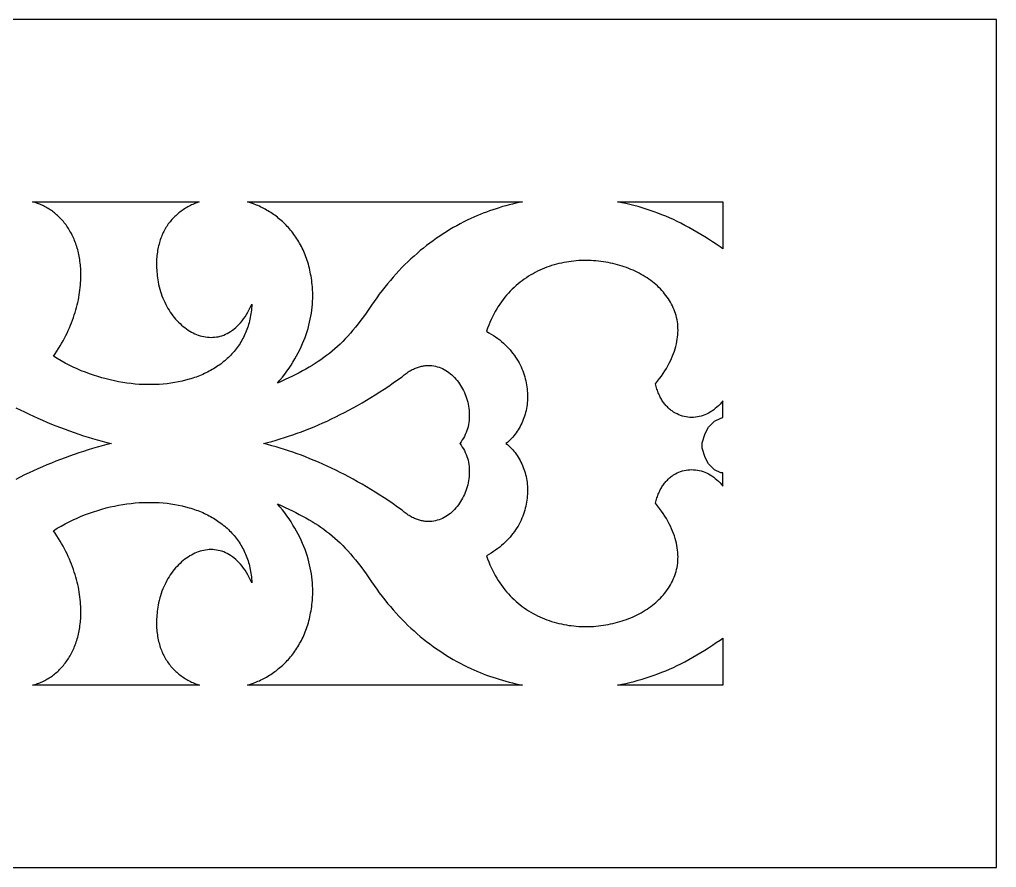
# Model space of a CAD drawing. Extents: x -177 to 173, y -41 to 52.
# Drawn here: x 66 to 173.1, y -40.7 to 52.3 of the extents above; entities that cross this region are included whole.
import ezdxf

# ---------------------------------------------------------------- set-up
doc = ezdxf.new("R2010")
doc.units = 0
doc.header["$MEASUREMENT"] = 0
doc.layers.add('LAYER_1', color=18, linetype='CONTINUOUS')

msp = doc.modelspace()

# ---------------------------------------------------------------- linework, layer by layer
at = {"layer": 'LAYER_1'}
for points in [[(-176.88, -40.7), (173.12, -40.7), (173.12, 52.3), (-176.88, 52.3)], [(85.41, 32.2), (85.27, 32.15), (85.13, 32.09), (84.99, 32.03), (84.85, 31.97), (84.72, 31.9), (84.58, 31.84), (84.45, 31.76), (84.32, 31.69), (84.19, 31.61), (84.06, 31.53), (83.93, 31.45), (83.81, 31.37), (83.69, 31.28), (83.57, 31.19), (83.45, 31.09), (83.33, 31), (83.22, 30.9), (83.11, 30.79), (83, 30.69), (82.89, 30.58), (82.79, 30.47), (82.68, 30.36), (82.58, 30.24), (82.49, 30.12), (82.39, 30), (82.3, 29.88), (82.21, 29.75), (82.13, 29.62), (82.04, 29.49), (81.96, 29.35), (81.88, 29.21), (81.81, 29.07), (81.74, 28.93), (81.67, 28.78), (81.6, 28.63), (81.54, 28.48), (81.48, 28.32), (81.42, 28.16), (81.37, 28), (81.32, 27.84), (81.28, 27.67), (81.23, 27.5), (81.19, 27.33), (81.16, 27.15), (81.13, 26.98), (81.1, 26.8), (81.07, 26.61), (81.05, 26.43), (81.04, 26.24), (81.02, 26.05), (81.01, 25.85), (81.01, 25.65), (81.01, 25.45), (81.01, 25.25), (81.02, 25.04), (81.03, 24.84), (81.04, 24.62), (81.06, 24.41), (81.09, 24.19), (81.11, 23.97), (81.15, 23.75), (81.18, 23.53), (81.24, 23.26), (81.29, 23), (81.36, 22.74), (81.43, 22.49), (81.51, 22.24), (81.6, 21.99), (81.69, 21.75), (81.79, 21.52), (81.9, 21.29), (82.01, 21.06), (82.13, 20.84), (82.25, 20.62), (82.38, 20.41), (82.51, 20.21), (82.65, 20.01), (82.8, 19.81), (82.95, 19.63), (83.1, 19.45), (83.26, 19.27), (83.42, 19.11), (83.58, 18.95), (83.75, 18.79), (83.92, 18.65), (84.1, 18.51), (84.28, 18.38), (84.46, 18.25), (84.64, 18.14), (84.83, 18.03), (85.02, 17.93), (85.21, 17.84), (85.4, 17.76), (85.59, 17.69), (85.79, 17.63), (85.99, 17.57), (86.18, 17.53), (86.38, 17.49), (86.58, 17.47), (86.78, 17.45), (86.98, 17.44), (87.18, 17.45), (87.38, 17.46), (87.58, 17.49), (87.78, 17.52), (87.97, 17.57), (88.17, 17.63), (88.37, 17.7), (88.56, 17.78), (88.75, 17.87), (88.94, 17.98), (89.13, 18.09), (89.32, 18.22), (89.5, 18.36), (89.69, 18.52), (89.86, 18.68), (90.04, 18.86), (90.21, 19.05), (90.38, 19.26), (90.55, 19.48), (90.71, 19.71), (90.87, 19.96), (91.02, 20.22), (91.17, 20.49), (91.32, 20.78), (91.46, 21.08), (91.44, 20.87), (91.43, 20.65), (91.41, 20.44), (91.38, 20.24), (91.35, 20.03), (91.32, 19.83), (91.28, 19.63), (91.24, 19.43), (91.19, 19.24), (91.15, 19.05), (91.09, 18.86), (91.04, 18.67), (90.97, 18.49), (90.91, 18.31), (90.84, 18.13), (90.77, 17.95), (90.69, 17.78), (90.61, 17.61), (90.53, 17.44), (90.44, 17.27), (90.35, 17.11), (90.26, 16.95), (90.16, 16.79), (90.06, 16.64), (89.96, 16.49), (89.85, 16.34), (89.74, 16.19), (89.63, 16.05), (89.51, 15.9), (89.4, 15.77), (89.27, 15.63), (89.15, 15.5), (89.02, 15.36), (88.89, 15.24), (88.75, 15.11), (88.62, 14.99), (88.48, 14.87), (88.33, 14.75), (88.19, 14.64), (88.04, 14.52), (87.89, 14.41), (87.74, 14.31), (87.58, 14.2), (87.42, 14.1), (87.26, 14), (87.1, 13.91), (86.94, 13.81), (86.77, 13.72), (86.6, 13.63), (86.43, 13.55), (86.25, 13.47), (86.07, 13.39), (85.9, 13.31), (85.72, 13.24), (85.53, 13.16), (85.35, 13.09), (85.16, 13.03), (84.97, 12.97), (84.78, 12.9), (84.59, 12.85), (84.2, 12.74), (83.81, 12.64), (83.4, 12.55), (83, 12.48), (82.58, 12.41), (82.16, 12.36), (81.74, 12.32), (81.31, 12.29), (80.88, 12.27), (80.44, 12.26), (80, 12.26), (79.56, 12.27), (79.11, 12.29), (78.66, 12.33), (78.21, 12.37), (77.76, 12.43), (77.3, 12.5), (76.85, 12.58), (76.39, 12.67), (75.93, 12.77), (75.48, 12.88), (75.02, 13.01), (74.56, 13.14), (74.11, 13.29), (73.66, 13.45), (73.2, 13.61), (72.75, 13.79), (72.31, 13.99), (71.86, 14.19), (71.42, 14.4), (70.98, 14.63), (70.55, 14.86), (70.12, 15.11), (69.69, 15.37), (69.88, 15.65), (70.07, 15.94), (70.25, 16.22), (70.42, 16.51), (70.59, 16.79), (70.75, 17.07), (70.9, 17.36), (71.05, 17.64), (71.19, 17.92), (71.32, 18.21), (71.45, 18.49), (71.57, 18.77), (71.68, 19.05), (71.79, 19.34), (71.89, 19.62), (71.99, 19.9), (72.07, 20.17), (72.16, 20.45), (72.23, 20.73), (72.3, 21), (72.37, 21.28), (72.43, 21.55), (72.48, 21.83), (72.53, 22.1), (72.57, 22.37), (72.61, 22.63), (72.64, 22.9), (72.66, 23.17), (72.68, 23.43), (72.7, 23.69), (72.71, 23.95), (72.71, 24.21), (72.71, 24.41), (72.71, 24.62), (72.7, 24.82), (72.69, 25.02), (72.67, 25.22), (72.66, 25.41), (72.64, 25.6), (72.61, 25.79), (72.58, 25.98), (72.55, 26.17), (72.52, 26.35), (72.48, 26.53), (72.44, 26.71), (72.4, 26.89), (72.36, 27.06), (72.31, 27.23), (72.26, 27.4), (72.2, 27.57), (72.14, 27.73), (72.08, 27.9), (72.02, 28.06), (71.96, 28.21), (71.89, 28.37), (71.82, 28.52), (71.75, 28.67), (71.67, 28.82), (71.59, 28.96), (71.51, 29.1), (71.43, 29.24), (71.35, 29.38), (71.26, 29.51), (71.17, 29.64), (71.08, 29.77), (70.98, 29.89), (70.89, 30.02), (70.79, 30.14), (70.69, 30.25), (70.59, 30.37), (70.49, 30.48), (70.38, 30.59), (70.27, 30.7), (70.16, 30.8), (70.05, 30.9), (69.94, 31), (69.83, 31.09), (69.71, 31.18), (69.59, 31.27), (69.47, 31.36), (69.35, 31.44), (69.23, 31.52), (69.11, 31.59), (68.98, 31.67), (68.86, 31.74), (68.73, 31.8), (68.6, 31.87), (68.47, 31.93), (68.34, 31.99), (68.21, 32.04), (68.07, 32.09), (67.94, 32.14), (67.81, 32.19), (67.67, 32.23), (67.53, 32.27), (67.4, 32.3), (85.7, 32.3)], [(120.79, 32.23), (120.42, 32.15), (120.05, 32.06), (119.69, 31.97), (119.32, 31.88), (118.96, 31.78), (118.6, 31.67), (118.24, 31.56), (117.89, 31.44), (117.53, 31.32), (117.18, 31.19), (116.83, 31.06), (116.49, 30.92), (116.14, 30.78), (115.8, 30.63), (115.46, 30.47), (115.08, 30.29), (114.69, 30.1), (114.31, 29.9), (113.93, 29.69), (113.55, 29.48), (113.18, 29.26), (112.81, 29.03), (112.44, 28.8), (112.07, 28.56), (111.71, 28.31), (111.35, 28.05), (110.99, 27.79), (110.63, 27.52), (110.28, 27.24), (109.93, 26.96), (109.59, 26.66), (109.25, 26.36), (108.91, 26.06), (108.57, 25.74), (108.24, 25.42), (107.92, 25.09), (107.59, 24.76), (107.27, 24.41), (106.96, 24.06), (106.65, 23.7), (106.34, 23.33), (106.04, 22.96), (105.74, 22.58), (105.44, 22.19), (105.15, 21.79), (104.87, 21.39), (104.59, 20.98), (104.29, 20.54), (103.99, 20.11), (103.7, 19.71), (103.41, 19.32), (103.12, 18.94), (102.84, 18.58), (102.55, 18.24), (102.27, 17.91), (101.99, 17.59), (101.7, 17.28), (101.42, 16.99), (101.13, 16.71), (100.84, 16.44), (100.55, 16.18), (100.26, 15.92), (99.96, 15.68), (99.66, 15.44), (99.35, 15.22), (99.04, 14.99), (98.72, 14.78), (98.39, 14.57), (98.06, 14.36), (97.73, 14.16), (97.38, 13.96), (97.02, 13.77), (96.66, 13.57), (96.29, 13.38), (95.91, 13.19), (95.51, 13), (95.11, 12.81), (94.69, 12.62), (94.26, 12.42), (94.54, 12.75), (94.81, 13.08), (95.06, 13.41), (95.31, 13.74), (95.54, 14.08), (95.76, 14.41), (95.97, 14.74), (96.18, 15.08), (96.37, 15.41), (96.55, 15.75), (96.72, 16.09), (96.88, 16.42), (97.02, 16.76), (97.16, 17.09), (97.29, 17.43), (97.41, 17.77), (97.52, 18.1), (97.62, 18.43), (97.71, 18.77), (97.8, 19.1), (97.87, 19.43), (97.93, 19.76), (97.99, 20.09), (98.03, 20.42), (98.07, 20.75), (98.1, 21.07), (98.12, 21.4), (98.13, 21.72), (98.13, 22.04), (98.13, 22.35), (98.12, 22.67), (98.1, 22.98), (98.08, 23.22), (98.05, 23.46), (98.02, 23.7), (97.99, 23.93), (97.95, 24.16), (97.91, 24.38), (97.87, 24.61), (97.82, 24.83), (97.77, 25.04), (97.71, 25.26), (97.66, 25.47), (97.59, 25.68), (97.53, 25.88), (97.46, 26.08), (97.39, 26.28), (97.31, 26.48), (97.23, 26.67), (97.15, 26.86), (97.07, 27.05), (96.98, 27.23), (96.89, 27.41), (96.8, 27.59), (96.7, 27.76), (96.6, 27.93), (96.5, 28.1), (96.39, 28.27), (96.29, 28.43), (96.18, 28.59), (96.07, 28.74), (95.95, 28.9), (95.83, 29.05), (95.71, 29.19), (95.59, 29.34), (95.47, 29.48), (95.34, 29.62), (95.21, 29.75), (95.08, 29.88), (94.95, 30.01), (94.82, 30.14), (94.68, 30.26), (94.54, 30.38), (94.4, 30.5), (94.26, 30.61), (94.12, 30.72), (93.98, 30.83), (93.83, 30.93), (93.68, 31.04), (93.53, 31.14), (93.38, 31.23), (93.23, 31.32), (93.08, 31.41), (92.92, 31.5), (92.77, 31.58), (92.61, 31.66), (92.45, 31.74), (92.29, 31.82), (92.13, 31.89), (91.97, 31.96), (91.65, 32.08), (91.32, 32.2), (91, 32.3), (121.16, 32.3)], [(143.12, 27.14), (142.81, 27.36), (142.39, 27.65), (141.98, 27.93), (141.55, 28.21), (141.13, 28.48), (140.7, 28.74), (140.27, 29), (139.83, 29.25), (139.4, 29.49), (138.95, 29.73), (138.51, 29.96), (138.1, 30.16), (137.69, 30.36), (137.27, 30.55), (136.85, 30.73), (136.43, 30.9), (136, 31.06), (135.57, 31.22), (135.14, 31.37), (134.7, 31.51), (134.26, 31.65), (133.82, 31.78), (133.37, 31.9), (132.93, 32.01), (132.48, 32.12), (132.02, 32.21), (131.57, 32.3), (143.12, 32.3)], [(127.85, 25.88), (127.58, 25.87), (127.31, 25.86), (127.03, 25.84), (126.76, 25.81), (126.49, 25.78), (126.22, 25.74), (125.95, 25.7), (125.67, 25.65), (125.41, 25.59), (125.14, 25.53), (124.87, 25.47), (124.6, 25.39), (124.34, 25.31), (124.08, 25.22), (123.82, 25.13), (123.56, 25.03), (123.3, 24.92), (123.04, 24.81), (122.79, 24.69), (122.54, 24.57), (122.3, 24.43), (122.05, 24.29), (121.81, 24.15), (121.57, 23.99), (121.34, 23.83), (121.11, 23.66), (120.88, 23.49), (120.65, 23.31), (120.43, 23.12), (120.22, 22.92), (120.01, 22.72), (119.8, 22.51), (119.6, 22.29), (119.4, 22.07), (119.21, 21.84), (119.02, 21.6), (118.83, 21.35), (118.66, 21.09), (118.48, 20.83), (118.32, 20.56), (118.16, 20.28), (118, 19.99), (117.85, 19.7), (117.71, 19.4), (117.57, 19.09), (117.44, 18.77), (117.32, 18.44), (117.2, 18.11), (117.46, 17.96), (117.71, 17.81), (117.96, 17.66), (118.19, 17.5), (118.42, 17.33), (118.64, 17.16), (118.85, 16.99), (119.05, 16.81), (119.25, 16.63), (119.43, 16.44), (119.61, 16.25), (119.78, 16.06), (119.95, 15.87), (120.1, 15.67), (120.25, 15.47), (120.39, 15.27), (120.52, 15.06), (120.65, 14.85), (120.77, 14.64), (120.88, 14.43), (120.98, 14.22), (121.08, 14), (121.17, 13.79), (121.25, 13.57), (121.32, 13.35), (121.39, 13.13), (121.45, 12.91), (121.51, 12.69), (121.55, 12.47), (121.59, 12.25), (121.63, 12.02), (121.65, 11.8), (121.67, 11.58), (121.69, 11.36), (121.69, 11.14), (121.7, 10.92), (121.69, 10.7), (121.68, 10.49), (121.66, 10.27), (121.64, 10.06), (121.6, 9.85), (121.57, 9.63), (121.53, 9.43), (121.48, 9.22), (121.42, 9.01), (121.36, 8.81), (121.29, 8.61), (121.22, 8.42), (121.14, 8.22), (121.06, 8.03), (120.97, 7.85), (120.88, 7.66), (120.78, 7.49), (120.67, 7.31), (120.56, 7.14), (120.45, 6.97), (120.32, 6.81), (120.2, 6.65), (120.07, 6.5), (119.93, 6.35), (119.79, 6.2), (119.64, 6.06), (119.49, 5.93), (119.33, 5.8), (119.49, 5.68), (119.64, 5.54), (119.79, 5.4), (119.93, 5.26), (120.07, 5.11), (120.2, 4.96), (120.32, 4.8), (120.45, 4.64), (120.56, 4.47), (120.67, 4.3), (120.78, 4.12), (120.88, 3.94), (120.97, 3.76), (121.06, 3.57), (121.14, 3.38), (121.22, 3.19), (121.29, 2.99), (121.36, 2.79), (121.42, 2.59), (121.48, 2.39), (121.53, 2.18), (121.57, 1.97), (121.6, 1.76), (121.64, 1.55), (121.66, 1.33), (121.68, 1.12), (121.69, 0.9), (121.7, 0.68), (121.69, 0.46), (121.69, 0.24), (121.67, 0.02), (121.65, -0.2), (121.63, -0.42), (121.59, -0.64), (121.55, -0.86), (121.51, -1.08), (121.45, -1.3), (121.39, -1.52), (121.32, -1.74), (121.25, -1.96), (121.17, -2.18), (121.08, -2.4), (120.98, -2.61), (120.88, -2.82), (120.77, -3.04), (120.65, -3.25), (120.52, -3.45), (120.39, -3.66), (120.25, -3.86), (120.1, -4.06), (119.95, -4.26), (119.78, -4.46), (119.61, -4.65), (119.43, -4.84), (119.25, -5.02), (119.05, -5.2), (118.85, -5.38), (118.64, -5.56), (118.42, -5.73), (118.19, -5.89), (117.96, -6.05), (117.71, -6.21), (117.46, -6.36), (117.2, -6.51), (117.32, -6.84), (117.44, -7.17), (117.57, -7.49), (117.71, -7.8), (117.85, -8.1), (118, -8.39), (118.16, -8.68), (118.32, -8.96), (118.48, -9.23), (118.66, -9.49), (118.83, -9.74), (119.02, -9.99), (119.21, -10.23), (119.4, -10.46), (119.6, -10.69), (119.8, -10.91), (120.01, -11.12), (120.22, -11.32), (120.43, -11.52), (120.65, -11.7), (120.88, -11.89), (121.11, -12.06), (121.34, -12.23), (121.57, -12.39), (121.81, -12.54), (122.05, -12.69), (122.3, -12.83), (122.54, -12.96), (122.79, -13.09), (123.04, -13.21), (123.3, -13.32), (123.56, -13.43), (123.82, -13.52), (124.08, -13.62), (124.34, -13.71), (124.6, -13.79), (124.87, -13.86), (125.14, -13.93), (125.41, -13.99), (125.67, -14.04), (125.95, -14.09), (126.22, -14.14), (126.49, -14.17), (126.76, -14.21), (127.03, -14.23), (127.31, -14.25), (127.58, -14.26), (127.85, -14.27), (128.12, -14.27), (128.39, -14.27), (128.67, -14.26), (128.94, -14.25), (129.2, -14.23), (129.47, -14.2), (129.74, -14.17), (130.01, -14.13), (130.27, -14.09), (130.53, -14.05), (130.79, -13.99), (131.05, -13.94), (131.31, -13.87), (131.56, -13.81), (131.81, -13.73), (132.06, -13.66), (132.31, -13.57), (132.55, -13.49), (132.79, -13.4), (133.03, -13.3), (133.27, -13.2), (133.5, -13.09), (133.72, -12.98), (133.95, -12.87), (134.16, -12.75), (134.38, -12.62), (134.59, -12.49), (134.8, -12.36), (135, -12.22), (135.2, -12.08), (135.39, -11.94), (135.58, -11.79), (135.76, -11.63), (135.93, -11.47), (136.11, -11.31), (136.27, -11.15), (136.43, -10.98), (136.59, -10.8), (136.73, -10.63), (136.88, -10.45), (137.01, -10.26), (137.14, -10.07), (137.26, -9.88), (137.38, -9.69), (137.49, -9.49), (137.59, -9.29), (137.68, -9.08), (137.77, -8.87), (137.85, -8.66), (137.92, -8.44), (137.98, -8.22), (138.04, -8), (138.09, -7.78), (138.13, -7.55), (138.16, -7.32), (138.18, -7.09), (138.19, -6.85), (138.2, -6.61), (138.19, -6.37), (138.18, -6.12), (138.15, -5.88), (138.12, -5.63), (138.08, -5.37), (138.02, -5.12), (137.96, -4.86), (137.89, -4.6), (137.81, -4.34), (137.71, -4.07), (137.61, -3.81), (137.49, -3.54), (137.37, -3.27), (137.23, -2.99), (137.08, -2.72), (136.93, -2.44), (136.75, -2.16), (136.57, -1.88), (136.38, -1.6), (136.17, -1.31), (135.95, -1.02), (135.72, -0.74), (135.76, -0.59), (135.8, -0.44), (135.84, -0.3), (135.88, -0.17), (135.93, -0.03), (135.98, 0.1), (136.03, 0.23), (136.08, 0.36), (136.14, 0.48), (136.19, 0.6), (136.25, 0.72), (136.31, 0.83), (136.38, 0.94), (136.44, 1.05), (136.51, 1.15), (136.58, 1.25), (136.65, 1.35), (136.72, 1.45), (136.8, 1.54), (136.88, 1.63), (136.95, 1.72), (137.03, 1.8), (137.12, 1.88), (137.2, 1.96), (137.28, 2.03), (137.37, 2.1), (137.45, 2.17), (137.54, 2.24), (137.63, 2.3), (137.72, 2.36), (137.91, 2.47), (138.09, 2.57), (138.29, 2.66), (138.48, 2.73), (138.68, 2.8), (138.88, 2.85), (139.08, 2.89), (139.29, 2.92), (139.5, 2.93), (139.7, 2.94), (139.91, 2.93), (140.12, 2.92), (140.32, 2.89), (140.53, 2.85), (140.74, 2.8), (140.94, 2.73), (141.14, 2.66), (141.34, 2.57), (141.54, 2.48), (141.73, 2.37), (141.92, 2.25), (142.11, 2.12), (142.29, 1.98), (142.47, 1.83), (142.65, 1.66), (142.81, 1.49), (142.97, 1.3), (143.12, 1.12), (143.12, 2.57), (142.89, 2.57), (142.21, 2.91), (141.53, 3.59), (141.19, 4.26), (140.86, 5.28), (140.86, 5.89), (141.19, 6.91), (141.53, 7.59), (142.21, 8.26), (142.89, 8.6), (143.12, 8.66), (143.12, 10.49), (142.97, 10.3), (142.81, 10.12), (142.65, 9.94), (142.47, 9.78), (142.29, 9.63), (142.11, 9.49), (141.92, 9.36), (141.73, 9.24), (141.54, 9.13), (141.34, 9.03), (141.14, 8.95), (140.94, 8.88), (140.74, 8.81), (140.53, 8.76), (140.32, 8.72), (140.12, 8.69), (139.91, 8.67), (139.7, 8.67), (139.5, 8.67), (139.29, 8.69), (139.08, 8.72), (138.88, 8.76), (138.68, 8.81), (138.48, 8.88), (138.29, 8.95), (138.09, 9.04), (137.91, 9.14), (137.72, 9.25), (137.63, 9.31), (137.54, 9.37), (137.45, 9.43), (137.37, 9.5), (137.28, 9.57), (137.2, 9.65), (137.12, 9.73), (137.03, 9.81), (136.95, 9.89), (136.88, 9.98), (136.8, 10.07), (136.72, 10.16), (136.65, 10.25), (136.58, 10.35), (136.51, 10.45), (136.44, 10.56), (136.38, 10.67), (136.31, 10.78), (136.25, 10.89), (136.19, 11.01), (136.14, 11.13), (136.08, 11.25), (136.03, 11.37), (135.98, 11.5), (135.93, 11.64), (135.88, 11.77), (135.84, 11.91), (135.8, 12.05), (135.76, 12.19), (135.72, 12.34), (135.95, 12.63), (136.17, 12.92), (136.38, 13.2), (136.57, 13.48), (136.75, 13.76), (136.93, 14.04), (137.08, 14.32), (137.23, 14.6), (137.37, 14.87), (137.49, 15.14), (137.61, 15.41), (137.71, 15.68), (137.81, 15.94), (137.89, 16.2), (137.96, 16.46), (138.02, 16.72), (138.08, 16.98), (138.12, 17.23), (138.15, 17.48), (138.18, 17.73), (138.19, 17.97), (138.2, 18.21), (138.19, 18.45), (138.18, 18.69), (138.16, 18.92), (138.13, 19.15), (138.09, 19.38), (138.04, 19.61), (137.98, 19.83), (137.92, 20.05), (137.85, 20.26), (137.77, 20.48), (137.68, 20.68), (137.59, 20.89), (137.49, 21.09), (137.38, 21.29), (137.26, 21.49), (137.14, 21.68), (137.01, 21.87), (136.88, 22.05), (136.73, 22.23), (136.59, 22.41), (136.43, 22.58), (136.27, 22.75), (136.11, 22.92), (135.93, 23.08), (135.76, 23.24), (135.58, 23.39), (135.39, 23.54), (135.2, 23.69), (135, 23.83), (134.8, 23.97), (134.59, 24.1), (134.38, 24.23), (134.16, 24.35), (133.95, 24.47), (133.72, 24.59), (133.5, 24.7), (133.27, 24.8), (133.03, 24.9), (132.79, 25), (132.55, 25.09), (132.31, 25.18), (132.06, 25.26), (131.81, 25.34), (131.56, 25.41), (131.31, 25.48), (131.05, 25.54), (130.79, 25.6), (130.53, 25.65), (130.27, 25.7), (130.01, 25.74), (129.74, 25.78), (129.47, 25.81), (129.2, 25.83), (128.94, 25.85), (128.67, 25.87), (128.39, 25.88), (128.12, 25.88)], [(110.9, 14.37), (111, 14.36), (111.21, 14.35), (111.41, 14.32), (111.61, 14.28), (111.8, 14.23), (112, 14.17), (112.19, 14.1), (112.37, 14.02), (112.55, 13.92), (112.73, 13.82), (112.9, 13.71), (113.07, 13.59), (113.23, 13.46), (113.39, 13.33), (113.55, 13.18), (113.7, 13.03), (113.84, 12.87), (113.98, 12.71), (114.11, 12.54), (114.24, 12.36), (114.36, 12.18), (114.47, 11.99), (114.58, 11.79), (114.68, 11.6), (114.77, 11.39), (114.86, 11.19), (114.94, 10.98), (115.01, 10.77), (115.08, 10.55), (115.14, 10.33), (115.19, 10.11), (115.23, 9.89), (115.26, 9.67), (115.29, 9.44), (115.3, 9.22), (115.31, 8.99), (115.31, 8.77), (115.3, 8.54), (115.28, 8.32), (115.25, 8.09), (115.21, 7.87), (115.17, 7.65), (115.11, 7.43), (115.04, 7.22), (114.96, 7), (114.87, 6.79), (114.77, 6.59), (114.66, 6.38), (114.54, 6.19), (114.41, 5.99), (114.26, 5.8), (114.26, 5.8), (114.26, 5.8), (114.26, 5.8), (114.26, 5.8), (114.41, 5.61), (114.54, 5.42), (114.66, 5.22), (114.77, 5.02), (114.87, 4.81), (114.96, 4.6), (115.04, 4.39), (115.11, 4.18), (115.17, 3.96), (115.21, 3.74), (115.25, 3.51), (115.28, 3.29), (115.3, 3.07), (115.31, 2.84), (115.31, 2.62), (115.3, 2.39), (115.29, 2.17), (115.26, 1.94), (115.23, 1.72), (115.19, 1.5), (115.14, 1.28), (115.08, 1.06), (115.01, 0.84), (114.94, 0.63), (114.86, 0.42), (114.77, 0.21), (114.68, 0.01), (114.58, -0.19), (114.47, -0.38), (114.36, -0.57), (114.24, -0.75), (114.11, -0.93), (113.98, -1.1), (113.84, -1.27), (113.7, -1.42), (113.55, -1.58), (113.39, -1.72), (113.23, -1.86), (113.07, -1.98), (112.9, -2.1), (112.73, -2.21), (112.55, -2.32), (112.37, -2.41), (112.19, -2.49), (112, -2.56), (111.8, -2.62), (111.61, -2.67), (111.41, -2.71), (111.21, -2.74), (111, -2.76), (110.9, -2.76), (110.8, -2.76), (110.69, -2.76), (110.59, -2.75), (110.48, -2.74), (110.37, -2.73), (110.27, -2.71), (110.16, -2.69), (110.05, -2.67), (109.94, -2.64), (109.84, -2.61), (109.73, -2.58), (109.62, -2.54), (109.51, -2.5), (109.4, -2.46), (109.29, -2.41), (109.17, -2.36), (109.06, -2.3), (108.95, -2.24), (108.84, -2.18), (108.73, -2.11), (108.62, -2.04), (108.5, -1.96), (108.39, -1.88), (108.28, -1.8), (108.17, -1.71), (108.05, -1.62), (107.94, -1.52), (107.45, -1.17), (106.96, -0.83), (106.47, -0.49), (105.98, -0.17), (105.49, 0.15), (105, 0.46), (104.51, 0.76), (104.03, 1.05), (103.55, 1.33), (103.06, 1.61), (102.58, 1.88), (102.1, 2.14), (101.62, 2.39), (101.14, 2.64), (100.67, 2.88), (100.19, 3.11), (99.72, 3.33), (99.24, 3.54), (98.77, 3.75), (98.3, 3.95), (97.83, 4.14), (97.36, 4.33), (96.89, 4.51), (96.42, 4.68), (95.96, 4.84), (95.49, 5), (95.03, 5.15), (94.57, 5.3), (94.11, 5.43), (93.65, 5.56), (93.19, 5.69), (92.73, 5.8), (93.19, 5.92), (93.65, 6.04), (94.11, 6.17), (94.57, 6.31), (95.03, 6.45), (95.49, 6.6), (95.96, 6.76), (96.42, 6.92), (96.89, 7.09), (97.36, 7.27), (97.83, 7.46), (98.3, 7.65), (98.77, 7.85), (99.24, 8.06), (99.72, 8.27), (100.19, 8.5), (100.67, 8.73), (101.14, 8.97), (101.62, 9.21), (102.1, 9.46), (102.58, 9.73), (103.06, 9.99), (103.55, 10.27), (104.03, 10.56), (104.51, 10.85), (105, 11.15), (105.49, 11.46), (105.98, 11.78), (106.47, 12.1), (106.96, 12.44), (107.45, 12.78), (107.94, 13.13), (108.05, 13.23), (108.17, 13.32), (108.28, 13.41), (108.39, 13.49), (108.5, 13.57), (108.62, 13.65), (108.73, 13.72), (108.84, 13.79), (108.95, 13.85), (109.06, 13.91), (109.17, 13.96), (109.29, 14.02), (109.4, 14.07), (109.51, 14.11), (109.62, 14.15), (109.73, 14.19), (109.84, 14.22), (109.94, 14.25), (110.05, 14.28), (110.16, 14.3), (110.27, 14.32), (110.37, 14.34), (110.48, 14.35), (110.59, 14.36), (110.69, 14.36), (110.8, 14.37)], [(80.88, -0.66), (81.31, -0.68), (81.74, -0.71), (82.16, -0.75), (82.58, -0.81), (83, -0.87), (83.4, -0.95), (83.81, -1.03), (84.2, -1.13), (84.59, -1.24), (84.78, -1.3), (84.97, -1.36), (85.16, -1.42), (85.35, -1.49), (85.53, -1.56), (85.72, -1.63), (85.9, -1.7), (86.07, -1.78), (86.25, -1.86), (86.43, -1.94), (86.6, -2.03), (86.77, -2.12), (86.94, -2.21), (87.1, -2.3), (87.26, -2.4), (87.42, -2.49), (87.58, -2.6), (87.74, -2.7), (87.89, -2.81), (88.04, -2.92), (88.19, -3.03), (88.33, -3.14), (88.48, -3.26), (88.62, -3.38), (88.75, -3.5), (88.89, -3.63), (89.02, -3.76), (89.15, -3.89), (89.27, -4.02), (89.4, -4.16), (89.51, -4.3), (89.63, -4.44), (89.74, -4.58), (89.85, -4.73), (89.96, -4.88), (90.06, -5.03), (90.16, -5.19), (90.26, -5.34), (90.35, -5.5), (90.44, -5.67), (90.53, -5.83), (90.61, -6), (90.69, -6.17), (90.77, -6.34), (90.84, -6.52), (90.91, -6.7), (90.97, -6.88), (91.04, -7.06), (91.09, -7.25), (91.15, -7.44), (91.19, -7.63), (91.24, -7.82), (91.28, -8.02), (91.32, -8.22), (91.35, -8.42), (91.38, -8.63), (91.41, -8.83), (91.43, -9.04), (91.44, -9.25), (91.46, -9.47), (91.32, -9.17), (91.17, -8.88), (91.02, -8.61), (90.87, -8.35), (90.71, -8.1), (90.55, -7.87), (90.38, -7.65), (90.21, -7.44), (90.04, -7.25), (89.86, -7.07), (89.69, -6.91), (89.5, -6.75), (89.32, -6.61), (89.13, -6.48), (88.94, -6.37), (88.75, -6.26), (88.56, -6.17), (88.37, -6.09), (88.17, -6.02), (87.97, -5.96), (87.78, -5.92), (87.58, -5.88), (87.38, -5.86), (87.18, -5.84), (86.98, -5.84), (86.78, -5.84), (86.58, -5.86), (86.38, -5.88), (86.18, -5.92), (85.99, -5.97), (85.79, -6.02), (85.59, -6.08), (85.4, -6.16), (85.21, -6.24), (85.02, -6.33), (84.83, -6.43), (84.64, -6.53), (84.46, -6.65), (84.28, -6.77), (84.1, -6.9), (83.92, -7.04), (83.75, -7.19), (83.58, -7.34), (83.42, -7.5), (83.26, -7.67), (83.1, -7.84), (82.95, -8.02), (82.8, -8.21), (82.65, -8.4), (82.51, -8.6), (82.38, -8.81), (82.25, -9.02), (82.13, -9.23), (82.01, -9.46), (81.9, -9.68), (81.79, -9.91), (81.69, -10.15), (81.6, -10.39), (81.51, -10.64), (81.43, -10.89), (81.36, -11.14), (81.29, -11.4), (81.24, -11.66), (81.18, -11.92), (81.15, -12.15), (81.11, -12.37), (81.09, -12.59), (81.06, -12.81), (81.04, -13.02), (81.03, -13.23), (81.02, -13.44), (81.01, -13.65), (81.01, -13.85), (81.01, -14.05), (81.01, -14.25), (81.02, -14.44), (81.04, -14.63), (81.05, -14.82), (81.07, -15.01), (81.1, -15.19), (81.13, -15.37), (81.16, -15.55), (81.19, -15.72), (81.23, -15.9), (81.28, -16.07), (81.32, -16.23), (81.37, -16.4), (81.42, -16.56), (81.48, -16.72), (81.54, -16.87), (81.6, -17.02), (81.67, -17.17), (81.74, -17.32), (81.81, -17.46), (81.88, -17.61), (81.96, -17.74), (82.04, -17.88), (82.13, -18.01), (82.21, -18.14), (82.3, -18.27), (82.39, -18.39), (82.49, -18.52), (82.59, -18.64), (82.69, -18.75), (82.79, -18.86), (82.89, -18.98), (83, -19.08), (83.11, -19.19), (83.22, -19.29), (83.33, -19.39), (83.45, -19.49), (83.57, -19.58), (83.69, -19.67), (83.81, -19.76), (83.93, -19.84), (84.06, -19.93), (84.19, -20.01), (84.32, -20.08), (84.45, -20.16), (84.58, -20.23), (84.72, -20.3), (84.85, -20.36), (84.99, -20.42), (85.13, -20.48), (85.27, -20.54), (85.42, -20.6), (85.71, -20.7), (67.4, -20.7), (67.54, -20.66), (67.68, -20.62), (67.81, -20.58), (67.95, -20.53), (68.08, -20.49), (68.22, -20.43), (68.35, -20.38), (68.48, -20.32), (68.61, -20.26), (68.74, -20.2), (68.86, -20.13), (68.99, -20.06), (69.11, -19.98), (69.24, -19.91), (69.36, -19.83), (69.48, -19.75), (69.6, -19.66), (69.71, -19.57), (69.83, -19.48), (69.94, -19.39), (70.06, -19.29), (70.17, -19.19), (70.28, -19.09), (70.38, -18.98), (70.49, -18.87), (70.59, -18.76), (70.69, -18.64), (70.79, -18.53), (70.89, -18.41), (70.99, -18.28), (71.08, -18.16), (71.17, -18.03), (71.26, -17.9), (71.35, -17.77), (71.43, -17.63), (71.52, -17.49), (71.6, -17.35), (71.67, -17.21), (71.75, -17.06), (71.82, -16.91), (71.89, -16.76), (71.96, -16.6), (72.02, -16.45), (72.09, -16.29), (72.15, -16.12), (72.2, -15.96), (72.26, -15.79), (72.31, -15.62), (72.36, -15.45), (72.4, -15.28), (72.44, -15.1), (72.48, -14.92), (72.52, -14.74), (72.55, -14.56), (72.59, -14.37), (72.61, -14.18), (72.64, -13.99), (72.66, -13.8), (72.67, -13.61), (72.69, -13.41), (72.7, -13.21), (72.71, -13.01), (72.71, -12.81), (72.71, -12.6), (72.71, -12.34), (72.7, -12.08), (72.68, -11.82), (72.66, -11.56), (72.64, -11.29), (72.61, -11.03), (72.57, -10.76), (72.53, -10.49), (72.48, -10.22), (72.43, -9.94), (72.37, -9.67), (72.3, -9.4), (72.23, -9.12), (72.16, -8.84), (72.07, -8.56), (71.99, -8.29), (71.89, -8.01), (71.79, -7.73), (71.68, -7.44), (71.57, -7.16), (71.45, -6.88), (71.32, -6.6), (71.19, -6.31), (71.05, -6.03), (70.9, -5.75), (70.75, -5.46), (70.59, -5.18), (70.42, -4.89), (70.25, -4.61), (70.07, -4.33), (69.88, -4.04), (69.69, -3.76), (70.12, -3.5), (70.55, -3.25), (70.98, -3.01), (71.42, -2.79), (71.86, -2.58), (72.31, -2.37), (72.75, -2.18), (73.2, -2), (73.66, -1.83), (74.11, -1.68), (74.56, -1.53), (75.02, -1.4), (75.48, -1.27), (75.93, -1.16), (76.39, -1.06), (76.85, -0.97), (77.3, -0.89), (77.76, -0.82), (78.21, -0.76), (78.66, -0.72), (79.11, -0.68), (79.56, -0.66), (80, -0.65), (80.44, -0.65)], [(94.69, -1.01), (95.11, -1.21), (95.51, -1.4), (95.91, -1.59), (96.29, -1.78), (96.66, -1.97), (97.02, -2.16), (97.38, -2.36), (97.73, -2.55), (98.06, -2.75), (98.39, -2.96), (98.72, -3.17), (99.04, -3.38), (99.35, -3.61), (99.66, -3.83), (99.96, -4.07), (100.26, -4.31), (100.55, -4.57), (100.84, -4.83), (101.13, -5.1), (101.42, -5.38), (101.7, -5.67), (101.99, -5.98), (102.27, -6.3), (102.55, -6.63), (102.84, -6.97), (103.12, -7.33), (103.41, -7.7), (103.7, -8.09), (103.99, -8.5), (104.29, -8.92), (104.59, -9.36), (104.87, -9.78), (105.15, -10.18), (105.44, -10.58), (105.74, -10.97), (106.04, -11.35), (106.34, -11.73), (106.65, -12.09), (106.96, -12.45), (107.27, -12.8), (107.59, -13.15), (107.92, -13.48), (108.24, -13.81), (108.57, -14.14), (108.91, -14.45), (109.25, -14.76), (109.59, -15.06), (109.93, -15.35), (110.28, -15.64), (110.63, -15.91), (110.99, -16.18), (111.35, -16.45), (111.71, -16.7), (112.07, -16.95), (112.44, -17.19), (112.81, -17.43), (113.18, -17.65), (113.55, -17.87), (113.93, -18.09), (114.31, -18.29), (114.69, -18.49), (115.08, -18.68), (115.46, -18.87), (115.8, -19.02), (116.14, -19.17), (116.49, -19.31), (116.83, -19.45), (117.18, -19.59), (117.53, -19.71), (117.89, -19.84), (118.24, -19.95), (118.6, -20.06), (118.96, -20.17), (119.32, -20.27), (119.69, -20.37), (120.05, -20.46), (120.42, -20.54), (120.79, -20.62), (121.16, -20.7), (91, -20.7), (91.32, -20.59), (91.65, -20.48), (91.97, -20.35), (92.13, -20.28), (92.29, -20.21), (92.45, -20.13), (92.61, -20.06), (92.77, -19.98), (92.92, -19.89), (93.08, -19.81), (93.23, -19.72), (93.38, -19.62), (93.53, -19.53), (93.68, -19.43), (93.83, -19.33), (93.98, -19.22), (94.12, -19.12), (94.26, -19), (94.4, -18.89), (94.54, -18.77), (94.68, -18.65), (94.82, -18.53), (94.95, -18.41), (95.08, -18.28), (95.21, -18.15), (95.34, -18.01), (95.47, -17.87), (95.59, -17.73), (95.71, -17.59), (95.83, -17.44), (95.95, -17.29), (96.07, -17.14), (96.18, -16.98), (96.29, -16.82), (96.39, -16.66), (96.5, -16.49), (96.6, -16.33), (96.7, -16.15), (96.8, -15.98), (96.89, -15.8), (96.98, -15.62), (97.07, -15.44), (97.15, -15.25), (97.23, -15.06), (97.31, -14.87), (97.39, -14.68), (97.46, -14.48), (97.53, -14.28), (97.59, -14.07), (97.66, -13.86), (97.71, -13.65), (97.77, -13.44), (97.82, -13.22), (97.87, -13), (97.91, -12.78), (97.95, -12.55), (97.99, -12.32), (98.02, -12.09), (98.05, -11.86), (98.08, -11.62), (98.1, -11.38), (98.12, -11.06), (98.13, -10.75), (98.13, -10.43), (98.13, -10.11), (98.12, -9.79), (98.1, -9.47), (98.07, -9.14), (98.03, -8.81), (97.99, -8.49), (97.93, -8.16), (97.87, -7.82), (97.8, -7.49), (97.71, -7.16), (97.62, -6.83), (97.52, -6.49), (97.41, -6.16), (97.29, -5.82), (97.16, -5.49), (97.02, -5.15), (96.88, -4.81), (96.72, -4.48), (96.55, -4.14), (96.37, -3.81), (96.18, -3.47), (95.97, -3.14), (95.76, -2.8), (95.54, -2.47), (95.31, -2.14), (95.06, -1.81), (94.81, -1.48), (94.54, -1.15), (94.26, -0.82)], [(143.12, -20.7), (131.57, -20.7), (132.03, -20.61), (132.48, -20.51), (132.93, -20.4), (133.38, -20.29), (133.82, -20.17), (134.26, -20.04), (134.7, -19.91), (135.14, -19.76), (135.57, -19.61), (136, -19.46), (136.43, -19.29), (136.85, -19.12), (137.27, -18.94), (137.69, -18.75), (138.1, -18.56), (138.51, -18.36), (138.95, -18.13), (139.4, -17.89), (139.83, -17.64), (140.27, -17.39), (140.7, -17.13), (141.13, -16.87), (141.55, -16.6), (141.98, -16.32), (142.39, -16.04), (142.81, -15.75), (143.12, -15.53)]]:
    msp.add_lwpolyline(points, close=True, dxfattribs=at)
msp.add_lwpolyline([(65.56, 9.73), (66.05, 9.49), (66.53, 9.26), (67.02, 9.02), (67.51, 8.8), (68, 8.58), (68.49, 8.36), (68.98, 8.15), (69.47, 7.94), (69.97, 7.74), (70.47, 7.55), (70.97, 7.36), (71.47, 7.18), (71.97, 7), (72.48, 6.83), (72.98, 6.66), (73.49, 6.5), (74, 6.35), (74.51, 6.2), (75.03, 6.06), (75.54, 5.93), (76.06, 5.8), (75.54, 5.68), (75.03, 5.54), (74.51, 5.4), (74, 5.26), (73.49, 5.1), (72.98, 4.94), (72.48, 4.78), (71.97, 4.61), (71.47, 4.43), (70.97, 4.25), (70.47, 4.06), (69.97, 3.86), (69.47, 3.66), (68.98, 3.45), (68.49, 3.24), (68, 3.03), (67.51, 2.81), (67.02, 2.58), (66.53, 2.35), (66.05, 2.11), (65.56, 1.87)], dxfattribs=at)

doc.saveas('drawing.dxf')
